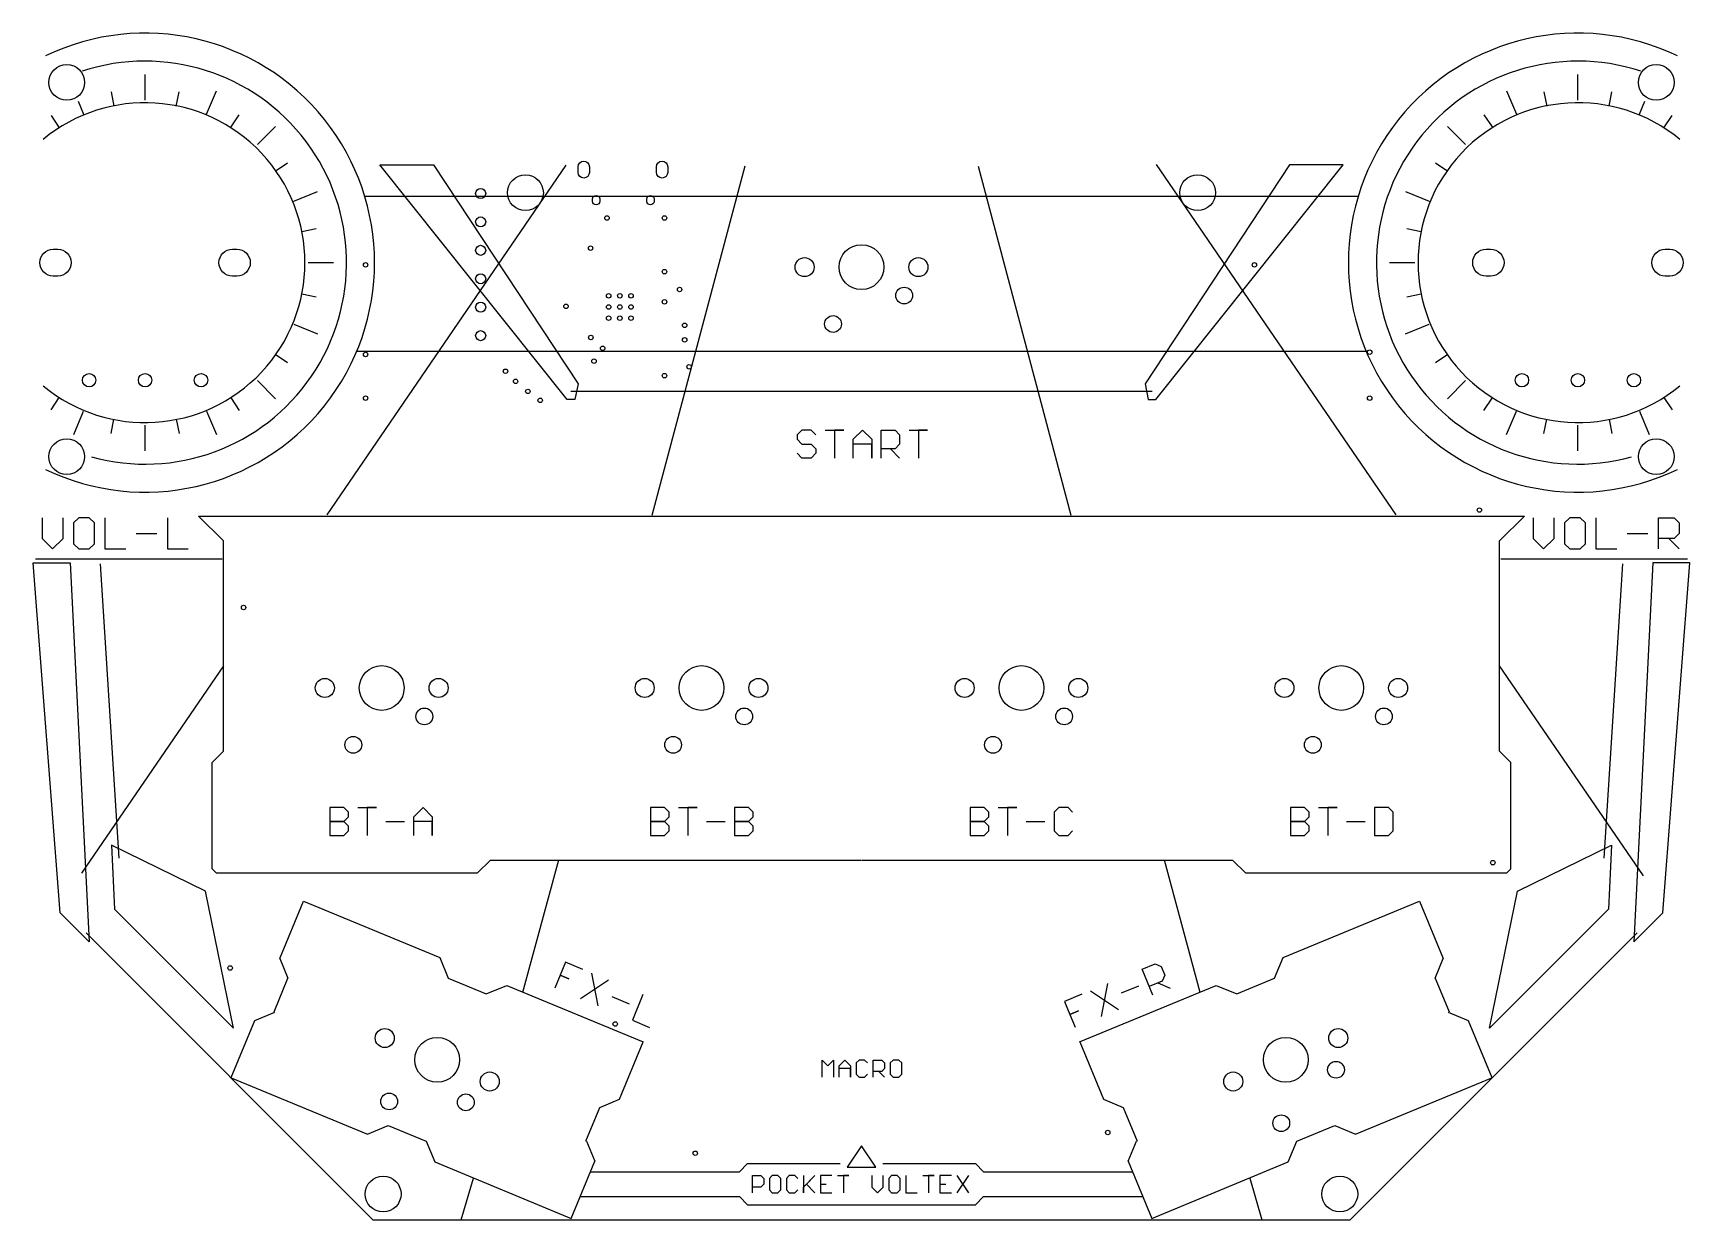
# Model space of a CAD drawing. Header units: millimetres. Extents: x 27 to 175, y 28 to 134.
import ezdxf

# ---------------------------------------------------------------- set-up
doc = ezdxf.new("R2010")
doc.units = ezdxf.units.MM
for name, color, linetype in [('Mechanical8', 56, 'Continuous'), ('PadHoleLayer', 156, 'Continuous'), ('ViaHoleLayer', 16, 'Continuous')]:
    doc.layers.add(name, color=color, linetype=linetype)

msp = doc.modelspace()

# ---------------------------------------------------------------- linework, layer by layer
at = {"layer": 'Mechanical8'}
for p, q in [((36.71, 127.95), (36.71, 130.25)), ((164.71, 127.95), (164.71, 130.25)), ((42.21, 126.69), (43.08, 128.79)), ((158.34, 128.79), (159.21, 126.69)), ((30.73, 127.86), (31.21, 126.69)), ((33.67, 128.69), (33.93, 127.4)), ((39.5, 127.4), (39.75, 128.69)), ((161.67, 128.69), (161.93, 127.4)), ((167.5, 127.4), (167.75, 128.69)), ((170.21, 126.69), (170.69, 127.86)), ((28.31, 126.57), (29.04, 125.47)), ((44.39, 125.55), (45.12, 126.64)), ((156.31, 126.64), (157.04, 125.55)), ((172.39, 125.47), (173.12, 126.57)), ((46.75, 123.97), (48.37, 125.59)), ((153.05, 125.59), (154.68, 123.97)), ((48.32, 121.61), (49.42, 122.34)), ((52.97, 90.91), (74.34, 122.13)), ((74.41, 101.2), (57.69, 122.18)), ((57.69, 122.18), (62.49, 122.18)), ((62.49, 122.18), (75.39, 102.61)), ((82.01, 90.88), (90.31, 122.08)), ((82.01, 90.88), (90.31, 122.08)), ((111.12, 122.06), (119.41, 90.86)), ((138.94, 122.18), (126.04, 102.61)), ((127.01, 101.2), (143.74, 122.18)), ((127.04, 122.19), (148.45, 90.91)), ((143.74, 122.18), (138.94, 122.18)), ((152, 122.34), (153.1, 121.61)), ((50.01, 118.93), (52.1, 119.8)), ((56.31, 119.38), (100.71, 119.38)), ((100.71, 119.38), (145.11, 119.38)), ((149.32, 119.8), (151.41, 118.93)), ((50.71, 116.22), (52, 116.47)), ((149.42, 116.47), (150.71, 116.22)), ((51.27, 113.43), (53.53, 113.43)), ((147.89, 113.43), (150.15, 113.43)), ((50.71, 110.64), (52, 110.39)), ((149.42, 110.39), (150.71, 110.64)), ((50.01, 107.93), (52.1, 107.06)), ((149.32, 107.06), (151.41, 107.93)), ((48.32, 105.25), (49.42, 104.52)), ((55.56, 105.53), (145.86, 105.53)), ((152, 104.52), (153.1, 105.25)), ((46.75, 102.89), (48.37, 101.27)), ((75.39, 102.61), (75.11, 101.2)), ((126.04, 102.61), (126.31, 101.2)), ((153.05, 101.27), (154.68, 102.89)), ((28.31, 100.29), (29.04, 101.39)), ((44.39, 101.32), (45.12, 100.22)), ((75.11, 101.2), (74.41, 101.2)), ((74.74, 101.95), (100.71, 101.95)), ((100.71, 101.95), (126.69, 101.95)), ((126.31, 101.2), (127.01, 101.2)), ((156.31, 100.22), (157.04, 101.32)), ((172.39, 101.39), (173.12, 100.29)), ((30.34, 98.07), (31.21, 100.17)), ((33.67, 98.17), (33.93, 99.46)), ((39.5, 99.46), (39.75, 98.17)), ((42.21, 100.17), (43.08, 98.07)), ((158.34, 98.07), (159.21, 100.17)), ((161.67, 98.17), (161.93, 99.46)), ((167.5, 99.46), (167.75, 98.17)), ((170.21, 100.17), (171.08, 98.07)), ((36.71, 96.61), (36.71, 98.91)), ((95.38, 98.48), (94.96, 98.06)), ((94.96, 98.06), (94.96, 97.65)), ((96.21, 98.48), (95.38, 98.48)), ((96.63, 98.06), (96.21, 98.48)), ((97.46, 98.48), (99.13, 98.48)), ((99.13, 98.48), (98.29, 98.48)), ((98.29, 98.48), (98.29, 95.98)), ((99.96, 97.65), (100.79, 98.48)), ((100.79, 98.48), (101.63, 97.65)), ((102.46, 95.98), (102.46, 98.48)), ((102.46, 98.48), (103.71, 98.48)), ((103.71, 98.48), (104.12, 98.06)), ((104.12, 98.06), (104.12, 97.23)), ((104.96, 98.48), (106.62, 98.48)), ((106.62, 98.48), (105.79, 98.48)), ((105.79, 98.48), (105.79, 95.98)), ((164.71, 96.61), (164.71, 98.91)), ((94.96, 97.65), (95.38, 97.23)), ((95.38, 95.98), (94.96, 96.4)), ((95.38, 97.23), (96.21, 97.23)), ((96.21, 97.23), (96.63, 96.81)), ((96.63, 96.4), (96.21, 95.98)), ((96.63, 96.81), (96.63, 96.4)), ((99.96, 95.98), (99.96, 97.65)), ((101.63, 97.23), (99.96, 97.23)), ((101.63, 97.65), (101.63, 95.98)), ((101.63, 95.98), (101.63, 97.23)), ((103.71, 96.81), (102.46, 96.81)), ((103.29, 96.81), (104.12, 95.98)), ((104.12, 97.23), (103.71, 96.81)), ((96.21, 95.98), (95.38, 95.98)), ((27.51, 90.65), (27.51, 88.79)), ((29.38, 88.79), (29.38, 90.65)), ((30.78, 90.65), (30.31, 90.19)), ((31.71, 90.65), (30.78, 90.65)), ((32.18, 90.19), (31.71, 90.65)), ((33.11, 90.65), (33.11, 87.86)), ((38.71, 90.65), (38.71, 87.86)), ((41.49, 90.8), (45.74, 90.8)), ((41.49, 90.8), (43.71, 88.58)), ((45.74, 90.8), (59.82, 90.8)), ((59.82, 90.8), (100.71, 90.8)), ((100.71, 90.8), (141.6, 90.8)), ((141.6, 90.8), (155.69, 90.8)), ((155.69, 90.8), (159.94, 90.8)), ((157.71, 88.58), (159.94, 90.8)), ((160.71, 90.65), (160.71, 88.79)), ((162.58, 88.79), (162.58, 90.65)), ((163.98, 90.65), (163.51, 90.19)), ((164.91, 90.65), (163.98, 90.65)), ((165.38, 90.19), (164.91, 90.65)), ((166.31, 90.65), (166.31, 87.86)), ((171.91, 87.86), (171.91, 90.65)), ((171.91, 90.65), (173.31, 90.65)), ((173.31, 90.65), (173.77, 90.19)), ((30.31, 90.19), (30.31, 88.32)), ((32.18, 88.32), (32.18, 90.19)), ((35.91, 89.25), (37.77, 89.25)), ((163.51, 90.19), (163.51, 88.32)), ((165.38, 88.32), (165.38, 90.19)), ((169.11, 89.25), (170.97, 89.25)), ((173.77, 89.25), (173.31, 88.79)), ((173.77, 90.19), (173.77, 89.25)), ((27.51, 88.79), (28.44, 87.86)), ((28.44, 87.86), (29.38, 88.79)), ((30.31, 88.32), (30.78, 87.86)), ((30.78, 87.86), (31.71, 87.86)), ((31.71, 87.86), (32.18, 88.32)), ((33.11, 87.86), (34.98, 87.86)), ((38.71, 87.86), (40.57, 87.86)), ((43.71, 69.78), (43.71, 88.58)), ((157.71, 69.78), (157.71, 88.58)), ((160.71, 88.79), (161.64, 87.86)), ((161.64, 87.86), (162.58, 88.79)), ((163.51, 88.32), (163.98, 87.86)), ((163.98, 87.86), (164.91, 87.86)), ((164.91, 87.86), (165.38, 88.32)), ((166.31, 87.86), (168.18, 87.86)), ((173.31, 88.79), (171.91, 88.79)), ((172.84, 88.79), (173.77, 87.86)), ((29.12, 55.34), (26.71, 86.63)), ((26.71, 86.63), (30.01, 86.63)), ((26.91, 86.96), (43.61, 86.96)), ((30.01, 86.63), (31.71, 52.76)), ((32.7, 86.54), (34.36, 60.23)), ((157.81, 86.96), (174.51, 86.96)), ((167.06, 60.23), (168.72, 86.54)), ((171.41, 86.63), (169.72, 52.76)), ((174.71, 86.63), (171.41, 86.63)), ((172.3, 55.34), (174.71, 86.63)), ((31.06, 58.9), (43.74, 77.43)), ((157.68, 77.43), (170.54, 58.65)), ((42.71, 68.78), (43.71, 69.78)), ((157.71, 69.78), (158.71, 68.78)), ((42.71, 59.28), (42.71, 68.78)), ((158.71, 59.28), (158.71, 68.78)), ((53.21, 64.75), (53.21, 62.26)), ((54.46, 64.75), (53.21, 64.75)), ((54.88, 64.34), (54.46, 64.75)), ((54.46, 63.5), (54.88, 63.92)), ((54.88, 63.92), (54.88, 64.34)), ((55.71, 64.75), (57.38, 64.75)), ((57.38, 64.75), (56.54, 64.75)), ((56.54, 64.75), (56.54, 62.26)), ((60.71, 63.92), (61.54, 64.75)), ((60.71, 62.26), (60.71, 63.92)), ((61.54, 64.75), (62.37, 63.92)), ((62.37, 63.92), (62.37, 62.26)), ((81.86, 64.75), (81.86, 62.26)), ((83.11, 64.75), (81.86, 64.75)), ((83.53, 64.34), (83.11, 64.75)), ((83.11, 63.5), (83.53, 63.92)), ((83.53, 63.92), (83.53, 64.34)), ((84.36, 64.75), (86.03, 64.75)), ((86.03, 64.75), (85.19, 64.75)), ((85.19, 64.75), (85.19, 62.26)), ((89.36, 64.75), (89.36, 62.26)), ((90.61, 64.75), (89.36, 64.75)), ((91.02, 64.34), (90.61, 64.75)), ((90.61, 63.5), (91.02, 63.92)), ((91.02, 63.92), (91.02, 64.34)), ((110.41, 64.75), (110.41, 62.26)), ((111.66, 64.75), (110.41, 64.75)), ((112.08, 64.34), (111.66, 64.75)), ((111.66, 63.5), (112.08, 63.92)), ((112.08, 63.92), (112.08, 64.34)), ((112.91, 64.75), (114.58, 64.75)), ((114.58, 64.75), (113.74, 64.75)), ((113.74, 64.75), (113.74, 62.26)), ((118.33, 64.75), (117.91, 64.34)), ((117.91, 64.34), (117.91, 62.67)), ((119.16, 64.75), (118.33, 64.75)), ((119.57, 64.34), (119.16, 64.75)), ((139.04, 64.75), (139.04, 62.26)), ((140.29, 64.75), (139.04, 64.75)), ((140.7, 64.34), (140.29, 64.75)), ((140.29, 63.5), (140.7, 63.92)), ((140.7, 63.92), (140.7, 64.34)), ((141.54, 64.75), (143.2, 64.75)), ((143.2, 64.75), (142.37, 64.75)), ((142.37, 64.75), (142.37, 62.26)), ((146.53, 64.75), (146.53, 62.26)), ((147.78, 64.75), (146.53, 64.75)), ((148.2, 64.34), (147.78, 64.75)), ((148.2, 62.67), (148.2, 64.34)), ((54.46, 63.5), (53.21, 63.5)), ((53.21, 63.5), (54.46, 63.5)), ((53.21, 62.26), (54.46, 62.26)), ((54.88, 63.09), (54.46, 63.5)), ((54.46, 62.26), (54.88, 62.67)), ((54.88, 62.67), (54.88, 63.09)), ((58.21, 63.5), (59.88, 63.5)), ((62.37, 63.5), (60.71, 63.5)), ((62.37, 62.26), (62.37, 63.5)), ((83.11, 63.5), (81.86, 63.5)), ((81.86, 63.5), (83.11, 63.5)), ((81.86, 62.26), (83.11, 62.26)), ((83.53, 63.09), (83.11, 63.5)), ((83.11, 62.26), (83.53, 62.67)), ((83.53, 62.67), (83.53, 63.09)), ((86.86, 63.5), (88.53, 63.5)), ((90.61, 63.5), (89.36, 63.5)), ((89.36, 63.5), (90.61, 63.5)), ((89.36, 62.26), (90.61, 62.26)), ((91.02, 63.09), (90.61, 63.5)), ((90.61, 62.26), (91.02, 62.67)), ((91.02, 62.67), (91.02, 63.09)), ((111.66, 63.5), (110.41, 63.5)), ((110.41, 63.5), (111.66, 63.5)), ((110.41, 62.26), (111.66, 62.26)), ((112.08, 63.09), (111.66, 63.5)), ((111.66, 62.26), (112.08, 62.67)), ((112.08, 62.67), (112.08, 63.09)), ((115.41, 63.5), (117.08, 63.5)), ((117.91, 62.67), (118.33, 62.26)), ((118.33, 62.26), (119.16, 62.26)), ((119.16, 62.26), (119.57, 62.67)), ((140.29, 63.5), (139.04, 63.5)), ((139.04, 63.5), (140.29, 63.5)), ((139.04, 62.26), (140.29, 62.26)), ((140.7, 63.09), (140.29, 63.5)), ((140.29, 62.26), (140.7, 62.67)), ((140.7, 62.67), (140.7, 63.09)), ((144.03, 63.5), (145.7, 63.5)), ((146.53, 62.26), (147.78, 62.26)), ((147.78, 62.26), (148.2, 62.67)), ((42.11, 57.28), (33.71, 61.41)), ((33.71, 61.41), (33.97, 55.69)), ((159.31, 57.28), (167.71, 61.41)), ((167.71, 61.41), (167.45, 55.69)), ((42.71, 59.28), (43.06, 58.93)), ((66.42, 58.93), (67.56, 60.07)), ((67.56, 60.07), (100.67, 60.07)), ((70.47, 48.28), (73.66, 60.1)), ((100.75, 60.07), (133.86, 60.07)), ((127.76, 60.1), (130.95, 48.28)), ((133.86, 60.07), (135, 58.93)), ((158.36, 58.93), (158.71, 59.28)), ((43.06, 58.93), (66.42, 58.93)), ((135, 58.93), (158.36, 58.93)), ((44.62, 45.04), (42.11, 57.28)), ((48.74, 51.28), (50.86, 56.4)), ((50.86, 56.4), (63.04, 51.36)), ((138.39, 51.36), (150.56, 56.4)), ((150.56, 56.4), (152.68, 51.28)), ((156.8, 45.04), (159.31, 57.28)), ((31.71, 52.76), (29.12, 55.34)), ((33.97, 55.69), (44.62, 45.04)), ((167.45, 55.69), (156.8, 45.04)), ((169.72, 52.76), (172.3, 55.34)), ((31.44, 53.56), (57.06, 27.93)), ((145.64, 29.21), (169.99, 53.56)), ((48.74, 51.28), (49.47, 49.51)), ((63.04, 51.36), (63.8, 49.51)), ((74.27, 50.94), (73.79, 49.78)), ((75.81, 50.3), (74.27, 50.94)), ((125.78, 50.31), (126.94, 50.79)), ((126.94, 50.79), (127.48, 50.56)), ((127.48, 50.56), (127.8, 49.79)), ((137.62, 49.51), (138.39, 51.36)), ((151.95, 49.51), (152.68, 51.28)), ((48.23, 46.51), (49.47, 49.51)), ((63.8, 49.51), (67.19, 48.11)), ((67.19, 48.11), (69.04, 48.87)), ((69.04, 48.87), (81.22, 43.83)), ((73.79, 49.78), (73.31, 48.63)), ((73.79, 49.78), (74.56, 49.47)), ((74.56, 49.47), (73.79, 49.78)), ((78.12, 49.35), (75.62, 47.67)), ((76.58, 49.98), (77.16, 47.04)), ((120.2, 43.83), (132.38, 48.87)), ((122.7, 49.03), (122.12, 46.09)), ((126.74, 48), (125.78, 50.31)), ((127.57, 49.25), (126.42, 48.77)), ((127.19, 49.09), (128.28, 48.64)), ((127.8, 49.79), (127.57, 49.25)), ((132.38, 48.87), (134.24, 48.11)), ((134.24, 48.11), (137.62, 49.51)), ((151.95, 49.51), (153.2, 46.51)), ((78.41, 47.87), (79.95, 47.23)), ((81.19, 48.07), (80.24, 45.76)), ((120.39, 48.08), (118.85, 47.44)), ((118.85, 47.44), (119.33, 46.28)), ((121.16, 48.4), (123.66, 46.72)), ((123.95, 48.2), (125.49, 48.83)), ((46.53, 45.75), (48.3, 46.49)), ((119.33, 46.28), (120.1, 46.6)), ((120.1, 46.6), (119.33, 46.28)), ((119.33, 46.28), (119.81, 45.13)), ((153.13, 46.49), (154.9, 45.75)), ((44.41, 40.64), (46.53, 45.75)), ((80.24, 45.76), (81.78, 45.12)), ((154.9, 45.75), (157.02, 40.64)), ((79.1, 38.71), (81.22, 43.83)), ((120.21, 43.83), (122.33, 38.71)), ((97.19, 40.68), (97.19, 42.2)), ((97.19, 42.2), (97.69, 41.7)), ((97.69, 41.7), (98.2, 42.2)), ((98.2, 42.2), (98.2, 40.68)), ((98.71, 41.7), (99.22, 42.2)), ((98.71, 40.68), (98.71, 41.7)), ((99.73, 41.44), (98.71, 41.44)), ((99.22, 42.2), (99.73, 41.7)), ((99.73, 41.7), (99.73, 40.68)), ((99.73, 40.68), (99.73, 41.44)), ((100.49, 42.2), (100.23, 41.95)), ((100.23, 41.95), (100.23, 40.93)), ((100.99, 42.2), (100.49, 42.2)), ((101.25, 41.95), (100.99, 42.2)), ((101.76, 40.68), (101.76, 42.2)), ((101.76, 42.2), (102.52, 42.2)), ((102.52, 42.2), (102.77, 41.95)), ((102.77, 41.44), (102.52, 41.19)), ((102.77, 41.95), (102.77, 41.44)), ((103.53, 42.2), (103.28, 41.95)), ((103.28, 41.95), (103.28, 40.93)), ((104.04, 42.2), (103.53, 42.2)), ((104.3, 41.95), (104.04, 42.2)), ((104.3, 40.93), (104.3, 41.95)), ((44.4, 40.63), (56.58, 35.59)), ((100.23, 40.93), (100.49, 40.68)), ((100.49, 40.68), (100.99, 40.68)), ((100.99, 40.68), (101.25, 40.93)), ((102.52, 41.19), (101.76, 41.19)), ((102.26, 41.19), (102.77, 40.68)), ((103.28, 40.93), (103.53, 40.68)), ((103.53, 40.68), (104.04, 40.68)), ((104.04, 40.68), (104.3, 40.93)), ((144.84, 35.59), (157.02, 40.63)), ((77.33, 37.97), (79.1, 38.71)), ((122.33, 38.71), (124.1, 37.97)), ((76.08, 34.97), (77.33, 37.97)), ((124.1, 37.97), (125.34, 34.97)), ((56.58, 35.59), (58.44, 36.36)), ((58.44, 36.36), (61.82, 34.95)), ((139.6, 34.95), (142.99, 36.36)), ((142.99, 36.36), (144.84, 35.59)), ((61.82, 34.95), (62.59, 33.1)), ((76.15, 34.95), (76.88, 33.18)), ((100.71, 34.54), (99.44, 32.63)), ((101.98, 32.63), (100.71, 34.54)), ((124.54, 33.18), (125.27, 34.95)), ((138.84, 33.1), (139.6, 34.95)), ((62.59, 33.1), (74.76, 28.06)), ((74.76, 28.06), (76.88, 33.18)), ((89.81, 32.23), (90.54, 32.95)), ((90.54, 32.95), (98.81, 32.95)), ((99.44, 32.63), (101.98, 32.63)), ((102.61, 32.95), (110.89, 32.95)), ((110.89, 32.95), (111.61, 32.23)), ((124.54, 33.18), (126.66, 28.06)), ((126.66, 28.06), (138.84, 33.1)), ((64.96, 27.93), (66.04, 31.66)), ((76.51, 32.23), (89.81, 32.23)), ((90.96, 30.35), (90.96, 31.88)), ((90.96, 31.88), (91.72, 31.88)), ((91.72, 31.88), (91.98, 31.62)), ((91.98, 31.12), (91.72, 30.86)), ((91.98, 31.62), (91.98, 31.12)), ((92.74, 31.88), (92.48, 31.62)), ((92.48, 31.62), (92.48, 30.61)), ((93.25, 31.88), (92.74, 31.88)), ((93.5, 31.62), (93.25, 31.88)), ((93.5, 30.61), (93.5, 31.62)), ((94.26, 31.88), (94.01, 31.62)), ((94.01, 31.62), (94.01, 30.61)), ((94.77, 31.88), (94.26, 31.88)), ((95.02, 31.62), (94.77, 31.88)), ((95.53, 31.88), (95.53, 30.35)), ((95.53, 30.86), (96.55, 31.88)), ((96.55, 31.88), (95.79, 31.12)), ((95.79, 31.12), (96.55, 30.35)), ((98.07, 31.88), (97.06, 31.88)), ((97.06, 31.88), (97.06, 30.35)), ((97.06, 31.12), (97.56, 31.12)), ((98.58, 31.88), (99.59, 31.88)), ((99.59, 31.88), (99.09, 31.88)), ((99.09, 31.88), (99.09, 30.35)), ((101.63, 31.88), (101.63, 30.86)), ((102.64, 30.86), (102.64, 31.88)), ((103.4, 31.88), (103.15, 31.62)), ((103.15, 31.62), (103.15, 30.61)), ((103.91, 31.88), (103.4, 31.88)), ((104.16, 31.62), (103.91, 31.88)), ((104.16, 30.61), (104.16, 31.62)), ((104.67, 31.88), (104.67, 30.35)), ((106.2, 31.88), (107.21, 31.88)), ((107.21, 31.88), (106.7, 31.88)), ((106.7, 31.88), (106.7, 30.35)), ((108.74, 31.88), (107.72, 31.88)), ((107.72, 31.88), (107.72, 30.35)), ((107.72, 31.12), (108.23, 31.12)), ((109.24, 31.88), (110.26, 30.35)), ((110.26, 31.88), (109.24, 30.35)), ((111.61, 32.23), (124.91, 32.23)), ((135.39, 31.66), (136.46, 27.93)), ((75.61, 30.01), (89.81, 30.01)), ((89.81, 30.01), (90.54, 29.28)), ((91.72, 30.86), (90.96, 30.86)), ((92.48, 30.61), (92.74, 30.35)), ((92.74, 30.35), (93.25, 30.35)), ((93.25, 30.35), (93.5, 30.61)), ((94.01, 30.61), (94.26, 30.35)), ((94.26, 30.35), (94.77, 30.35)), ((94.77, 30.35), (95.02, 30.61)), ((95.53, 30.35), (95.53, 30.86)), ((97.06, 30.35), (98.07, 30.35)), ((101.63, 30.86), (102.13, 30.35)), ((102.13, 30.35), (102.64, 30.86)), ((103.15, 30.61), (103.4, 30.35)), ((103.4, 30.35), (103.91, 30.35)), ((103.91, 30.35), (104.16, 30.61)), ((104.67, 30.35), (105.69, 30.35)), ((107.72, 30.35), (108.74, 30.35)), ((110.89, 29.28), (111.61, 30.01)), ((111.61, 30.01), (125.81, 30.01)), ((90.54, 29.28), (100.71, 29.28)), ((100.71, 29.28), (110.89, 29.28)), ((144.36, 27.93), (145.64, 29.21)), ((57.06, 27.93), (144.36, 27.93))]:
    msp.add_line(p, q, dxfattribs=at)
for centre, radius, start, end in [((36.71, 113.43), 20.5, 244.284, 115.716), ((164.71, 113.43), 20.5, 64.284, 295.716), ((36.71, 113.43), 18, 254.542, 108.165), ((164.71, 113.43), 18, 71.835, 285.458), ((36.71, 113.43), 14.28, 230.376, 129.624), ((164.71, 113.43), 14.28, 50.376, 309.624)]:
    msp.add_arc(centre, radius, start, end, dxfattribs=at)
at = {"layer": 'PadHoleLayer'}
for points in [[(75.4, 121.49), (75.4, 121.99, -1), (76.4, 121.99), (76.4, 121.49, -1)], [(82.4, 121.49), (82.4, 121.99, -1), (83.4, 121.99), (83.4, 121.49, -1)], [(76.68, 118.91), (76.68, 119.11, -1), (77.33, 119.11), (77.33, 118.91, -1)], [(81.53, 118.91), (81.53, 119.11, -1), (82.18, 119.11), (82.18, 118.91, -1)], [(28.51, 114.63), (28.91, 114.63, -1), (28.91, 112.23), (28.51, 112.23, -1)], [(44.51, 114.63), (44.91, 114.63, -1), (44.91, 112.23), (44.51, 112.23, -1)], [(156.51, 114.63), (156.91, 114.63, -1), (156.91, 112.23), (156.51, 112.23, -1)], [(172.51, 114.63), (172.91, 114.63, -1), (172.91, 112.23), (172.51, 112.23, -1)]]:
    msp.add_lwpolyline(points, format="xyb", close=True, dxfattribs=at)
for centre, radius in [((29.71, 129.53), 1.6), ((171.71, 129.53), 1.6), ((66.69, 119.61), 0.45), ((70.69, 119.68), 1.6), ((130.74, 119.68), 1.6), ((66.69, 117.07), 0.45), ((66.69, 114.53), 0.45), ((100.71, 113.03), 2), ((95.63, 113.03), 0.85), ((105.79, 113.03), 0.85), ((66.69, 111.99), 0.45), ((104.52, 110.49), 0.75), ((66.69, 109.45), 0.45), ((98.17, 107.95), 0.75), ((66.69, 106.91), 0.45), ((31.71, 102.93), 0.6), ((36.71, 102.93), 0.6), ((41.71, 102.93), 0.6), ((159.71, 102.93), 0.6), ((164.71, 102.93), 0.6), ((169.71, 102.93), 0.6), ((29.71, 96.1), 1.6), ((171.71, 96.1), 1.6), ((57.85, 75.44), 2), ((86.42, 75.44), 2), ((115, 75.44), 2), ((143.57, 75.44), 2), ((52.77, 75.44), 0.85), ((62.93, 75.44), 0.85), ((81.34, 75.44), 0.85), ((91.5, 75.44), 0.85), ((109.92, 75.44), 0.85), ((120.08, 75.44), 0.85), ((138.49, 75.44), 0.85), ((148.65, 75.44), 0.85), ((61.66, 72.9), 0.75), ((90.23, 72.9), 0.75), ((118.81, 72.9), 0.75), ((147.38, 72.9), 0.75), ((55.31, 70.36), 0.75), ((83.88, 70.36), 0.75), ((112.46, 70.36), 0.75), ((141.03, 70.36), 0.75), ((58.12, 44.17), 0.85), ((143.3, 44.17), 0.85), ((62.81, 42.23), 2), ((138.61, 42.23), 2), ((143.1, 41.34), 0.75), ((67.5, 40.29), 0.85), ((133.92, 40.29), 0.85), ((58.52, 38.51), 0.75), ((65.36, 38.43), 0.75), ((138.21, 36.56), 0.75), ((57.98, 30.24), 1.6), ((143.44, 30.24), 1.6)]:
    msp.add_circle(centre, radius, dxfattribs=at)
at = {"layer": 'ViaHoleLayer'}
for centre in [(77.98, 117.42), (83.11, 117.42), (76.51, 114.73), (56.41, 113.23), (83.11, 112.63), (135.81, 113.23), (84.46, 111.03), (74.31, 109.53), (78.12, 110.47), (78.12, 109.47), (79.12, 110.47), (79.12, 109.47), (80.12, 110.47), (80.12, 109.47), (83.11, 109.93), (78.12, 108.47), (79.12, 108.47), (80.12, 108.47), (76.53, 106.75), (84.91, 107.83), (84.91, 106.53), (56.41, 105.23), (77.59, 105.78), (146.11, 105.43), (68.91, 103.73), (76.81, 104.63), (85.31, 104.13), (69.81, 102.83), (70.91, 101.93), (83.11, 103.33), (56.41, 101.33), (72.01, 101.13), (146.11, 101.33), (155.91, 91.33), (45.51, 82.63), (157.11, 59.83), (44.31, 50.43), (78.71, 45.43), (122.71, 35.73), (85.86, 33.88)]:
    msp.add_circle(centre, 0.2, dxfattribs=at)

doc.saveas('drawing.dxf')
